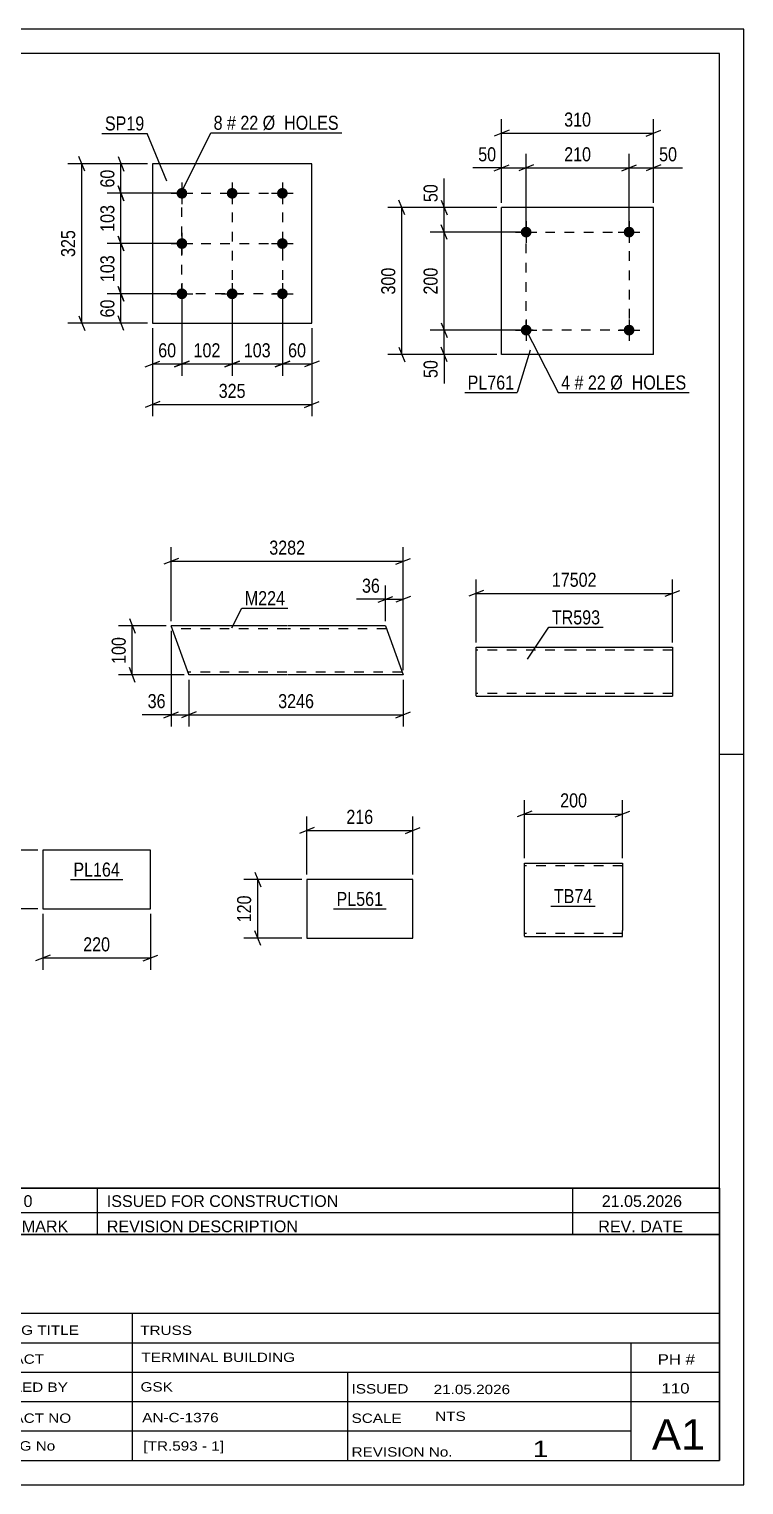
# Model space of a CAD drawing. Header units: millimetres. Extents: x 0 to 420, y 0 to 297.
# Drawn here: x 274.1 to 420, y 0 to 297 of the extents above; entities that cross this region are included whole.
import ezdxf

# ---------------------------------------------------------------- set-up
doc = ezdxf.new("R2010")
doc.units = ezdxf.units.MM
doc.linetypes.add('DXK_LINE_DOT2', pattern=[3.9198, 1.9599, -1.9599])
doc.styles.add('Arial Narrow', font='ARIALN.TTF', dxfattribs={"height": 0.2})

# ---------------------------------------------------------------- blocks, each defined once
blk = doc.blocks.new('Unknown-122571602-1115')
at = {"color": 5, "linetype": 'Continuous'}
for p, q in [((420, 297), (0, 297)), ((420, 0), (420, 297)), ((415, 292), (5, 292)), ((415, 5), (415, 292)), ((420, 149), (415, 149)), ((5, 5), (415, 5)), ((0, 0), (420, 0))]:
    blk.add_line(p, q, dxfattribs=at)
blk = doc.blocks.new('Part-122571602-7102 - 7096')
at = {"color": 2, "linetype": 'Continuous'}
for p, q in [((326.75, 175.23), (303.11, 175.23)), ((306.72, 165.32), (303.11, 175.23)), ((346.85, 175.23), (326.85, 175.23)), ((346.85, 175.23), (350.49, 165.23)), ((306.75, 165.23), (306.72, 165.32)), ((326.75, 165.23), (306.75, 165.23)), ((350.49, 165.23), (326.85, 165.23))]:
    blk.add_line(p, q, dxfattribs=at)
at = {"color": 7, "linetype": 'DXK_LINE_DOT2'}
for p, q in [((326.75, 174.63), (303.33, 174.63)), ((347.07, 174.63), (326.85, 174.63)), ((306.53, 165.83), (306.52, 165.87)), ((326.75, 165.83), (306.53, 165.83)), ((350.27, 165.83), (326.85, 165.83)), ((350.27, 165.83), (350.26, 165.87))]:
    blk.add_line(p, q, dxfattribs=at)
blk = doc.blocks.new('Part-122571602-7422 - 7407')
at = {"color": 2, "linetype": 'Continuous'}
for p, q in [((365.34, 160.97), (365.34, 170.88)), ((365.34, 170.88), (385.34, 170.88)), ((385.44, 170.88), (405.44, 170.88)), ((405.44, 170.88), (405.44, 160.88)), ((365.34, 160.97), (365.34, 160.88)), ((365.34, 160.88), (385.34, 160.88)), ((385.44, 160.88), (405.44, 160.88))]:
    blk.add_line(p, q, dxfattribs=at)
at = {"color": 7, "linetype": 'DXK_LINE_DOT2'}
for p, q in [((385.34, 170.28), (365.34, 170.28)), ((405.44, 170.28), (385.44, 170.28)), ((405.44, 170.79), (405.44, 170.88)), ((365.34, 161.48), (365.34, 161.53)), ((385.34, 161.48), (365.34, 161.48)), ((405.44, 161.48), (385.44, 161.48)), ((405.44, 161.48), (405.44, 161.53))]:
    blk.add_line(p, q, dxfattribs=at)
blk = doc.blocks.new('Bolt-122571602-7478 - 7444')
at = {"linetype": 'Continuous'}
for points in [[(305.32, 264.6, -1), (305.32, 262.4, -1)], [(315.57, 264.6, -1), (315.57, 262.4, -1)], [(325.82, 264.6, -1), (325.82, 262.4, -1)], [(305.32, 254.35, -1), (305.32, 252.15, -1)], [(325.82, 254.35, -1), (325.82, 252.15, -1)], [(305.32, 244.1, -1), (305.32, 241.9, -1)], [(315.57, 244.1, -1), (315.57, 241.9, -1)], [(325.82, 244.1, -1), (325.82, 241.9, -1)]]:
    blk.add_hatch(color=1, dxfattribs=at).paths.add_polyline_path(points)
at = {"color": 1, "linetype": 'Continuous'}
for p, q in [((305.32, 265.7), (305.32, 261.3)), ((315.57, 265.7), (315.57, 261.3)), ((325.82, 265.7), (325.82, 261.3)), ((303.12, 263.5), (307.52, 263.5)), ((313.37, 263.5), (317.77, 263.5)), ((323.62, 263.5), (328.02, 263.5)), ((305.32, 255.45), (305.32, 251.05)), ((325.82, 255.45), (325.82, 251.05)), ((303.12, 253.25), (307.52, 253.25)), ((323.62, 253.25), (328.02, 253.25)), ((305.32, 245.2), (305.32, 240.8)), ((315.57, 245.2), (315.57, 240.8)), ((325.82, 245.2), (325.82, 240.8)), ((303.12, 243), (307.52, 243)), ((313.37, 243), (317.77, 243)), ((323.62, 243), (328.02, 243))]:
    blk.add_line(p, q, dxfattribs=at)
blk = doc.blocks.new('Part-122571602-7483 - 7444')
at = {"color": 2, "linetype": 'Continuous'}
for p, q in [((331.82, 269.5), (299.32, 269.5)), ((299.32, 269.5), (299.32, 237)), ((331.82, 237), (331.82, 269.5)), ((299.32, 237), (331.82, 237))]:
    blk.add_line(p, q, dxfattribs=at)
blk = doc.blocks.new('Part-122571602-7757 - 7752')
at = {"color": 2, "linetype": 'Continuous'}
for p, q in [((375.25, 111.96), (375.25, 126.87)), ((375.25, 126.87), (395.25, 126.87)), ((395.25, 126.87), (395.25, 113.07)), ((395.25, 111.87), (395.25, 113.07)), ((375.25, 111.96), (375.25, 111.87)), ((375.25, 111.87), (395.25, 111.87))]:
    blk.add_line(p, q, dxfattribs=at)
at = {"color": 7, "linetype": 'DXK_LINE_DOT2'}
for p, q in [((395.25, 126.27), (375.25, 126.27)), ((395.25, 126.22), (395.25, 126.27)), ((395.25, 126.27), (395.25, 126.22)), ((395.25, 126.13), (395.25, 126.22)), ((395.25, 126.22), (395.25, 126.13)), ((375.25, 112.47), (375.25, 112.52)), ((395.25, 112.47), (375.25, 112.47)), ((395.25, 112.52), (395.25, 112.84)), ((395.25, 112.47), (395.25, 112.52))]:
    blk.add_line(p, q, dxfattribs=at)
blk = doc.blocks.new('Bolt-122571602-7969 - 7935')
at = {"linetype": 'Continuous'}
for points in [[(376.67, 255.59, -1), (374.47, 255.59, -1)], [(397.67, 255.59, -1), (395.47, 255.59, -1)]]:
    blk.add_hatch(color=1, dxfattribs=at).paths.add_polyline_path(points)
at = {"color": 1, "linetype": 'Continuous'}
for p, q in [((373.37, 255.59), (377.77, 255.59)), ((375.57, 257.79), (375.57, 253.39)), ((394.37, 255.59), (398.77, 255.59)), ((396.57, 257.79), (396.57, 253.39))]:
    blk.add_line(p, q, dxfattribs=at)
blk = doc.blocks.new('Bolt-122571602-7974 - 7935')
at = {"linetype": 'Continuous'}
for points in [[(376.67, 235.59, -1), (374.47, 235.59, -1)], [(397.67, 235.59, -1), (395.47, 235.59, -1)]]:
    blk.add_hatch(color=1, dxfattribs=at).paths.add_polyline_path(points)
at = {"color": 1, "linetype": 'Continuous'}
for p, q in [((375.57, 237.79), (375.57, 233.39)), ((396.57, 237.79), (396.57, 233.39)), ((373.37, 235.59), (377.77, 235.59)), ((394.37, 235.59), (398.77, 235.59))]:
    blk.add_line(p, q, dxfattribs=at)
blk = doc.blocks.new('Part-122571602-7979 - 7935')
at = {"color": 2, "linetype": 'Continuous'}
for p, q in [((401.57, 260.59), (370.57, 260.59)), ((370.57, 230.59), (370.57, 260.59)), ((401.57, 230.59), (401.57, 260.59)), ((401.57, 230.59), (370.57, 230.59))]:
    blk.add_line(p, q, dxfattribs=at)
blk = doc.blocks.new('Part-122571602-1538 - 1522')
at = {"color": 2, "linetype": 'Continuous'}
for p, q in [((298.89, 129.5), (276.94, 129.5)), ((276.94, 129.5), (276.94, 117.5)), ((298.89, 117.5), (298.89, 129.5)), ((276.94, 117.5), (298.89, 117.5))]:
    blk.add_line(p, q, dxfattribs=at)
blk = doc.blocks.new('Part-122571602-12459 - 12458')
at = {"color": 2, "linetype": 'Continuous'}
for p, q in [((330.8, 123.51), (330.8, 111.51)), ((352.44, 123.51), (330.8, 123.51)), ((352.44, 111.51), (352.44, 123.51)), ((330.8, 111.51), (352.44, 111.51))]:
    blk.add_line(p, q, dxfattribs=at)
blk = doc.blocks.new('Rectangle-122571602-7570 - 7444')
at = {"color": 1, "linetype": 'DXK_LINE_DOT2'}
blk.add_lwpolyline([(305.32, 263.5), (325.82, 263.5), (325.82, 243), (305.32, 243), (305.32, 263.5)], close=True, dxfattribs=at)
blk = doc.blocks.new('Rectangle-122571602-8088 - 7935')
at = {"color": 1, "linetype": 'DXK_LINE_DOT2'}
blk.add_lwpolyline([(375.57, 255.59), (396.57, 255.59), (396.57, 235.59), (375.57, 235.59), (375.57, 255.59)], close=True, dxfattribs=at)
blk = doc.blocks.new('Line-122571602-7556 - 7444')
at = {"color": 1, "linetype": 'DXK_LINE_DOT2'}
blk.add_line((305.32, 253.25), (325.82, 253.25), dxfattribs=at)
blk = doc.blocks.new('Line-122571602-7563 - 7444')
at = {"color": 1, "linetype": 'DXK_LINE_DOT2'}
blk.add_line((315.57, 263.5), (315.57, 243), dxfattribs=at)
blk = doc.blocks.new('StraightDimension-122571602-7132 - 7096')
at = {"color": 7, "linetype": 'Continuous'}
for p, q in [((345.35, 180.07), (348.35, 181.27)), ((346.85, 176.23), (346.85, 183.52)), ((351.99, 181.27), (348.99, 180.07)), ((350.49, 166.23), (350.49, 183.52)), ((346.85, 180.67), (350.49, 180.67))]:
    blk.add_line(p, q, dxfattribs=at)
at = {"color": 0}
blk.add_wipeout([(346.33, 181.42), (346.33, 185.62), (341.47, 185.62), (341.47, 181.42)], dxfattribs=at)
at = {"color": 7, "linetype": 'Continuous'}
blk.add_line((346.85, 180.67), (340.95, 180.67), dxfattribs=at)
blk.add_line((346.85, 180.67), (340.95, 180.67), dxfattribs=at)
at = {"color": 3, "style": 'Arial Narrow'}
blk.add_text('36', height=2.863, dxfattribs=at).set_placement((342.07, 182.02))
blk = doc.blocks.new('StraightDimension-122571602-7146 - 7096')
at = {"color": 7, "linetype": 'Continuous'}
for p, q in [((294.6, 176.73), (295.8, 173.73)), ((302.11, 175.23), (292.35, 175.23)), ((295.2, 165.23), (295.2, 175.23)), ((295.8, 163.73), (294.6, 166.73)), ((305.75, 165.23), (292.35, 165.23))]:
    blk.add_line(p, q, dxfattribs=at)
at = {"color": 0}
blk.add_wipeout([(294.45, 173.57), (290.25, 173.57), (290.25, 166.88), (294.45, 166.88)], dxfattribs=at)
at = {"color": 3, "style": 'Arial Narrow'}
blk.add_text('100', height=2.863, rotation=90.0002, dxfattribs=at).set_placement((293.85, 167.48))
blk = doc.blocks.new('StraightDimension-122571602-7118 - 7096')
at = {"color": 7, "linetype": 'Continuous'}
for p, q in [((303.11, 174.23), (303.11, 154.72)), ((306.75, 164.23), (306.75, 154.72)), ((301.61, 156.52), (304.61, 157.72)), ((308.25, 157.72), (305.25, 156.52)), ((303.11, 157.12), (306.75, 157.12))]:
    blk.add_line(p, q, dxfattribs=at)
at = {"color": 0}
blk.add_wipeout([(302.59, 157.87), (302.59, 162.07), (297.73, 162.07), (297.73, 157.87)], dxfattribs=at)
at = {"color": 7, "linetype": 'Continuous'}
blk.add_line((303.11, 157.12), (297.21, 157.12), dxfattribs=at)
blk.add_line((303.11, 157.12), (297.21, 157.12), dxfattribs=at)
at = {"color": 3, "style": 'Arial Narrow'}
blk.add_text('36', height=2.863, dxfattribs=at).set_placement((298.33, 158.47))
blk = doc.blocks.new('StraightDimension-122571602-7105 - 7096')
at = {"color": 7, "linetype": 'Continuous'}
for p, q in [((306.75, 164.23), (306.75, 154.72)), ((350.49, 164.23), (350.49, 154.72)), ((308.25, 157.72), (305.25, 156.52)), ((348.99, 156.52), (351.99, 157.72)), ((306.75, 157.12), (350.49, 157.12))]:
    blk.add_line(p, q, dxfattribs=at)
at = {"color": 0}
blk.add_wipeout([(332.88, 157.87), (332.88, 162.07), (324.37, 162.07), (324.37, 157.87)], dxfattribs=at)
at = {"color": 3, "style": 'Arial Narrow'}
blk.add_text('3246', height=2.863, dxfattribs=at).set_placement((324.97, 158.47))
blk = doc.blocks.new('StraightDimension-122571602-7160 - 7096')
at = {"color": 7, "linetype": 'Continuous'}
for p, q in [((303.11, 176.23), (303.11, 191.28)), ((350.49, 166.23), (350.49, 191.28)), ((304.61, 189.03), (301.61, 187.83)), ((303.11, 188.43), (350.49, 188.43)), ((348.99, 187.83), (351.99, 189.03))]:
    blk.add_line(p, q, dxfattribs=at)
at = {"color": 0}
blk.add_wipeout([(331.06, 189.18), (331.06, 193.38), (322.55, 193.38), (322.55, 189.18)], dxfattribs=at)
at = {"color": 3, "style": 'Arial Narrow'}
blk.add_text('3282', height=2.863, dxfattribs=at).set_placement((323.15, 189.78))
blk = doc.blocks.new('StraightDimension-122571602-7430 - 7407')
at = {"color": 7, "linetype": 'Continuous'}
for p, q in [((365.34, 171.88), (365.34, 184.73)), ((405.44, 171.88), (405.44, 184.73)), ((366.84, 182.48), (363.84, 181.28)), ((365.34, 181.88), (405.44, 181.88)), ((403.94, 181.28), (406.94, 182.48))]:
    blk.add_line(p, q, dxfattribs=at)
at = {"color": 0}
blk.add_wipeout([(390.56, 182.63), (390.56, 186.83), (380.21, 186.83), (380.21, 182.63)], dxfattribs=at)
at = {"color": 3, "style": 'Arial Narrow'}
blk.add_text('17502', height=2.863, dxfattribs=at).set_placement((380.81, 183.23))
blk = doc.blocks.new('StraightDimension-122571602-7543 - 7444')
at = {"color": 7, "linetype": 'Continuous'}
for p, q in [((304.32, 253.25), (290.04, 253.25)), ((292.29, 254.75), (293.49, 251.75)), ((292.89, 243), (292.89, 253.25)), ((293.49, 241.5), (292.29, 244.5)), ((304.32, 243), (290.04, 243))]:
    blk.add_line(p, q, dxfattribs=at)
at = {"color": 0}
blk.add_wipeout([(292.14, 251.47), (287.94, 251.47), (287.94, 244.78), (292.14, 244.78)], dxfattribs=at)
at = {"color": 3, "style": 'Arial Narrow'}
blk.add_text('103', height=2.863, rotation=90.0002, dxfattribs=at).set_placement((291.54, 245.38))
blk = doc.blocks.new('StraightDimension-122571602-7499 - 7444')
at = {"color": 7, "linetype": 'Continuous'}
for p, q in [((325.82, 242), (325.82, 226.29)), ((331.82, 236), (331.82, 226.29)), ((324.32, 228.09), (327.32, 229.29)), ((325.82, 228.69), (331.82, 228.69)), ((333.32, 229.29), (330.32, 228.09))]:
    blk.add_line(p, q, dxfattribs=at)
at = {"color": 0}
blk.add_wipeout([(331.25, 229.44), (331.25, 233.64), (326.39, 233.64), (326.39, 229.44)], dxfattribs=at)
at = {"color": 3, "style": 'Arial Narrow'}
blk.add_text('60', height=2.863, dxfattribs=at).set_placement((326.99, 230.04))
blk = doc.blocks.new('StraightDimension-122571602-7485 - 7444')
at = {"color": 7, "linetype": 'Continuous'}
for p, q in [((315.57, 242), (315.57, 226.29)), ((325.82, 242), (325.82, 226.29)), ((314.07, 228.09), (317.07, 229.29)), ((315.57, 228.69), (325.82, 228.69)), ((327.32, 229.29), (324.32, 228.09))]:
    blk.add_line(p, q, dxfattribs=at)
at = {"color": 0}
blk.add_wipeout([(324.04, 229.44), (324.04, 233.64), (317.35, 233.64), (317.35, 229.44)], dxfattribs=at)
at = {"color": 3, "style": 'Arial Narrow'}
blk.add_text('103', height=2.863, dxfattribs=at).set_placement((317.95, 230.04))
blk = doc.blocks.new('StraightDimension-122571602-7487 - 7444')
at = {"color": 7, "linetype": 'Continuous'}
for p, q in [((305.32, 242), (305.32, 226.29)), ((315.57, 242), (315.57, 226.29)), ((303.82, 228.09), (306.82, 229.29)), ((305.32, 228.69), (315.57, 228.69)), ((317.07, 229.29), (314.07, 228.09))]:
    blk.add_line(p, q, dxfattribs=at)
at = {"color": 0}
blk.add_wipeout([(313.79, 229.44), (313.79, 233.64), (307.1, 233.64), (307.1, 229.44)], dxfattribs=at)
at = {"color": 3, "style": 'Arial Narrow'}
blk.add_text('102', height=2.863, dxfattribs=at).set_placement((307.7, 230.04))
blk = doc.blocks.new('StraightDimension-122571602-7489 - 7444')
at = {"color": 7, "linetype": 'Continuous'}
for p, q in [((305.32, 242), (305.32, 226.29)), ((299.32, 236), (299.32, 226.29)), ((297.82, 228.09), (300.82, 229.29)), ((299.32, 228.69), (305.32, 228.69)), ((306.82, 229.29), (303.82, 228.09))]:
    blk.add_line(p, q, dxfattribs=at)
at = {"color": 0}
blk.add_wipeout([(304.75, 229.44), (304.75, 233.64), (299.89, 233.64), (299.89, 229.44)], dxfattribs=at)
at = {"color": 3, "style": 'Arial Narrow'}
blk.add_text('60', height=2.863, dxfattribs=at).set_placement((300.49, 230.04))
blk = doc.blocks.new('StraightDimension-122571602-7510 - 7444')
at = {"color": 7, "linetype": 'Continuous'}
for p, q in [((285.48, 268), (284.28, 271)), ((298.32, 269.5), (282.03, 269.5)), ((284.88, 237), (284.88, 269.5)), ((284.28, 238.5), (285.48, 235.5)), ((298.32, 237), (282.03, 237))]:
    blk.add_line(p, q, dxfattribs=at)
at = {"color": 0}
blk.add_wipeout([(284.13, 256.59), (279.93, 256.59), (279.93, 249.91), (284.13, 249.91)], dxfattribs=at)
at = {"color": 3, "style": 'Arial Narrow'}
blk.add_text('325', height=2.863, rotation=90.0002, dxfattribs=at).set_placement((283.53, 250.51))
blk = doc.blocks.new('StraightDimension-122571602-7521 - 7444')
at = {"color": 7, "linetype": 'Continuous'}
for p, q in [((292.29, 271), (293.49, 268)), ((298.32, 269.5), (290.04, 269.5)), ((292.89, 263.5), (292.89, 269.5)), ((293.49, 262), (292.29, 265)), ((304.32, 263.5), (290.04, 263.5))]:
    blk.add_line(p, q, dxfattribs=at)
at = {"color": 0}
blk.add_wipeout([(292.14, 268.93), (287.94, 268.93), (287.94, 264.07), (292.14, 264.07)], dxfattribs=at)
at = {"color": 3, "style": 'Arial Narrow'}
blk.add_text('60', height=2.863, rotation=90.0002, dxfattribs=at).set_placement((291.54, 264.67))
blk = doc.blocks.new('StraightDimension-122571602-7531 - 7444')
at = {"color": 7, "linetype": 'Continuous'}
for p, q in [((292.29, 244.5), (293.49, 241.5)), ((304.32, 243), (290.04, 243)), ((292.89, 237), (292.89, 243)), ((293.49, 235.5), (292.29, 238.5)), ((298.32, 237), (290.04, 237))]:
    blk.add_line(p, q, dxfattribs=at)
at = {"color": 0}
blk.add_wipeout([(292.14, 242.43), (287.94, 242.43), (287.94, 237.57), (292.14, 237.57)], dxfattribs=at)
at = {"color": 3, "style": 'Arial Narrow'}
blk.add_text('60', height=2.863, rotation=90.0002, dxfattribs=at).set_placement((291.54, 238.17))
blk = doc.blocks.new('StraightDimension-122571602-7541 - 7444')
at = {"color": 7, "linetype": 'Continuous'}
for p, q in [((292.29, 265), (293.49, 262)), ((304.32, 263.5), (290.04, 263.5)), ((292.89, 253.25), (292.89, 263.5)), ((304.32, 253.25), (290.04, 253.25)), ((293.49, 251.75), (292.29, 254.75))]:
    blk.add_line(p, q, dxfattribs=at)
at = {"color": 0}
blk.add_wipeout([(292.14, 261.72), (287.94, 261.72), (287.94, 255.03), (292.14, 255.03)], dxfattribs=at)
at = {"color": 3, "style": 'Arial Narrow'}
blk.add_text('103', height=2.863, rotation=90.0002, dxfattribs=at).set_placement((291.54, 255.63))
blk = doc.blocks.new('StraightDimension-122571602-7546 - 7444')
at = {"color": 7, "linetype": 'Continuous'}
for p, q in [((299.32, 236), (299.32, 218.01)), ((331.82, 236), (331.82, 218.01)), ((300.82, 221.01), (297.82, 219.81)), ((299.32, 220.41), (331.82, 220.41)), ((330.32, 219.81), (333.32, 221.01))]:
    blk.add_line(p, q, dxfattribs=at)
at = {"color": 0}
blk.add_wipeout([(318.91, 221.16), (318.91, 225.36), (312.23, 225.36), (312.23, 221.16)], dxfattribs=at)
at = {"color": 3, "style": 'Arial Narrow'}
blk.add_text('325', height=2.863, dxfattribs=at).set_placement((312.83, 221.76))
blk = doc.blocks.new('StraightDimension-122571602-7759 - 7752')
at = {"color": 7, "linetype": 'Continuous'}
for p, q in [((375.25, 127.87), (375.25, 139.72)), ((395.25, 127.87), (395.25, 139.72)), ((376.75, 137.47), (373.75, 136.27)), ((375.25, 136.87), (395.25, 136.87)), ((393.75, 136.27), (396.75, 137.47))]:
    blk.add_line(p, q, dxfattribs=at)
at = {"color": 0}
blk.add_wipeout([(388.59, 137.62), (388.59, 141.82), (381.91, 141.82), (381.91, 137.62)], dxfattribs=at)
at = {"color": 3, "style": 'Arial Narrow'}
blk.add_text('200', height=2.863, dxfattribs=at).set_placement((382.51, 138.22))
blk = doc.blocks.new('StraightDimension-122571602-8024 - 7935')
at = {"color": 7, "linetype": 'Continuous'}
for p, q in [((350.81, 259.09), (349.61, 262.09)), ((369.57, 260.59), (347.36, 260.59)), ((350.21, 230.59), (350.21, 260.59)), ((349.61, 232.09), (350.81, 229.09)), ((369.57, 230.59), (347.36, 230.59))]:
    blk.add_line(p, q, dxfattribs=at)
at = {"color": 0}
blk.add_wipeout([(349.46, 248.93), (345.26, 248.93), (345.26, 242.25), (349.46, 242.25)], dxfattribs=at)
at = {"color": 3, "style": 'Arial Narrow'}
blk.add_text('300', height=2.863, rotation=90.0002, dxfattribs=at).set_placement((348.86, 242.85))
blk = doc.blocks.new('StraightDimension-122571602-7981 - 7935')
at = {"color": 7, "linetype": 'Continuous'}
for p, q in [((374.57, 235.59), (356, 235.59)), ((358.25, 237.09), (359.45, 234.09)), ((358.85, 230.59), (358.85, 235.59)), ((359.45, 229.09), (358.25, 232.09)), ((369.57, 230.59), (356, 230.59))]:
    blk.add_line(p, q, dxfattribs=at)
at = {"color": 0}
blk.add_wipeout([(358.1, 230.06), (353.9, 230.06), (353.9, 225.21), (358.1, 225.21)], dxfattribs=at)
at = {"color": 7, "linetype": 'Continuous'}
blk.add_line((358.85, 230.59), (358.85, 224.68), dxfattribs=at)
blk.add_line((358.85, 230.59), (358.85, 224.68), dxfattribs=at)
at = {"color": 3, "style": 'Arial Narrow'}
blk.add_text('50', height=2.863, rotation=90.0002, dxfattribs=at).set_placement((357.5, 225.81))
blk = doc.blocks.new('StraightDimension-122571602-7994 - 7935')
at = {"color": 7, "linetype": 'Continuous'}
for p, q in [((374.57, 255.59), (356, 255.59)), ((359.45, 254.09), (358.25, 257.09)), ((358.85, 235.59), (358.85, 255.59)), ((374.57, 235.59), (356, 235.59)), ((358.25, 237.09), (359.45, 234.09))]:
    blk.add_line(p, q, dxfattribs=at)
at = {"color": 0}
blk.add_wipeout([(358.1, 248.93), (353.9, 248.93), (353.9, 242.25), (358.1, 242.25)], dxfattribs=at)
at = {"color": 3, "style": 'Arial Narrow'}
blk.add_text('200', height=2.863, rotation=90.0002, dxfattribs=at).set_placement((357.5, 242.85))
blk = doc.blocks.new('StraightDimension-122571602-8010 - 7935')
at = {"color": 7, "linetype": 'Continuous'}
for p, q in [((358.25, 262.09), (359.45, 259.09)), ((369.57, 260.59), (356, 260.59)), ((358.85, 255.59), (358.85, 260.59)), ((374.57, 255.59), (356, 255.59)), ((359.45, 254.09), (358.25, 257.09))]:
    blk.add_line(p, q, dxfattribs=at)
at = {"color": 0}
blk.add_wipeout([(358.1, 265.97), (353.9, 265.97), (353.9, 261.11), (358.1, 261.11)], dxfattribs=at)
at = {"color": 7, "linetype": 'Continuous'}
blk.add_line((358.85, 260.59), (358.85, 266.49), dxfattribs=at)
blk.add_line((358.85, 260.59), (358.85, 266.49), dxfattribs=at)
at = {"color": 3, "style": 'Arial Narrow'}
blk.add_text('50', height=2.863, rotation=90.0002, dxfattribs=at).set_placement((357.5, 261.71))
blk = doc.blocks.new('StraightDimension-122571602-8035 - 7935')
at = {"color": 7, "linetype": 'Continuous'}
for p, q in [((396.57, 256.59), (396.57, 271.53)), ((401.57, 261.59), (401.57, 271.53)), ((395.07, 268.08), (398.07, 269.28)), ((396.57, 268.68), (401.57, 268.68)), ((403.07, 269.28), (400.07, 268.08))]:
    blk.add_line(p, q, dxfattribs=at)
at = {"color": 0}
blk.add_wipeout([(406.96, 269.43), (406.96, 273.63), (402.1, 273.63), (402.1, 269.43)], dxfattribs=at)
at = {"color": 7, "linetype": 'Continuous'}
blk.add_line((401.57, 268.68), (407.48, 268.68), dxfattribs=at)
blk.add_line((401.57, 268.68), (407.48, 268.68), dxfattribs=at)
at = {"color": 3, "style": 'Arial Narrow'}
blk.add_text('50', height=2.863, dxfattribs=at).set_placement((402.7, 270.03))
blk = doc.blocks.new('StraightDimension-122571602-8048 - 7935')
at = {"color": 7, "linetype": 'Continuous'}
for p, q in [((375.57, 256.59), (375.57, 271.53)), ((396.57, 256.59), (396.57, 271.53)), ((377.07, 269.28), (374.07, 268.08)), ((375.57, 268.68), (396.57, 268.68)), ((395.07, 268.08), (398.07, 269.28))]:
    blk.add_line(p, q, dxfattribs=at)
at = {"color": 0}
blk.add_wipeout([(389.42, 269.43), (389.42, 273.63), (382.73, 273.63), (382.73, 269.43)], dxfattribs=at)
at = {"color": 3, "style": 'Arial Narrow'}
blk.add_text('210', height=2.863, dxfattribs=at).set_placement((383.33, 270.03))
blk = doc.blocks.new('StraightDimension-122571602-8064 - 7935')
at = {"color": 7, "linetype": 'Continuous'}
for p, q in [((370.57, 261.59), (370.57, 271.53)), ((375.57, 256.59), (375.57, 271.53)), ((369.07, 268.08), (372.07, 269.28)), ((370.57, 268.68), (375.57, 268.68)), ((377.07, 269.28), (374.07, 268.08))]:
    blk.add_line(p, q, dxfattribs=at)
at = {"color": 0}
blk.add_wipeout([(370.05, 269.43), (370.05, 273.63), (365.19, 273.63), (365.19, 269.43)], dxfattribs=at)
at = {"color": 7, "linetype": 'Continuous'}
blk.add_line((370.57, 268.68), (364.67, 268.68), dxfattribs=at)
blk.add_line((370.57, 268.68), (364.67, 268.68), dxfattribs=at)
at = {"color": 3, "style": 'Arial Narrow'}
blk.add_text('50', height=2.863, dxfattribs=at).set_placement((365.79, 270.03))
blk = doc.blocks.new('StraightDimension-122571602-8078 - 7935')
at = {"color": 7, "linetype": 'Continuous'}
for p, q in [((372.07, 276.37), (369.07, 275.17)), ((370.57, 261.59), (370.57, 278.62)), ((400.07, 275.17), (403.07, 276.37)), ((401.57, 261.59), (401.57, 278.62)), ((370.57, 275.77), (401.57, 275.77))]:
    blk.add_line(p, q, dxfattribs=at)
at = {"color": 0}
blk.add_wipeout([(389.42, 276.52), (389.42, 280.72), (382.73, 280.72), (382.73, 276.52)], dxfattribs=at)
at = {"color": 3, "style": 'Arial Narrow'}
blk.add_text('310', height=2.863, dxfattribs=at).set_placement((383.33, 277.12))
blk = doc.blocks.new('StraightDimension-122571602-1540 - 1522')
at = {"color": 7, "linetype": 'Continuous'}
for p, q in [((276.94, 116.5), (276.94, 105.1)), ((298.89, 116.5), (298.89, 105.1)), ((278.44, 108.1), (275.44, 106.9)), ((276.94, 107.5), (298.89, 107.5)), ((297.39, 106.9), (300.39, 108.1))]:
    blk.add_line(p, q, dxfattribs=at)
at = {"color": 0}
blk.add_wipeout([(291.26, 108.25), (291.26, 112.45), (284.58, 112.45), (284.58, 108.25)], dxfattribs=at)
at = {"color": 3, "style": 'Arial Narrow'}
blk.add_text('220', height=2.863, dxfattribs=at).set_placement((285.18, 108.85))
blk = doc.blocks.new('StraightDimension-122571602-1551 - 1522')
at = {"color": 7, "linetype": 'Continuous'}
for p, q in [((266.34, 131), (267.54, 128)), ((275.94, 129.5), (264.09, 129.5)), ((266.94, 117.5), (266.94, 129.5)), ((267.54, 116), (266.34, 119)), ((275.94, 117.5), (264.09, 117.5))]:
    blk.add_line(p, q, dxfattribs=at)
at = {"color": 0}
blk.add_wipeout([(266.19, 126.84), (261.99, 126.84), (261.99, 120.15), (266.19, 120.15)], dxfattribs=at)
at = {"color": 3, "style": 'Arial Narrow'}
blk.add_text('120', height=2.863, rotation=90.0002, dxfattribs=at).set_placement((265.59, 120.75))
blk = doc.blocks.new('StraightDimension-122571602-12601 - 12458')
at = {"color": 7, "linetype": 'Continuous'}
for p, q in [((320.2, 125.01), (321.4, 122.01)), ((329.8, 123.51), (317.95, 123.51)), ((320.8, 111.51), (320.8, 123.51)), ((321.4, 110.01), (320.2, 113.01)), ((329.8, 111.51), (317.95, 111.51))]:
    blk.add_line(p, q, dxfattribs=at)
at = {"color": 0}
blk.add_wipeout([(320.05, 120.85), (315.85, 120.85), (315.85, 114.17), (320.05, 114.17)], dxfattribs=at)
at = {"color": 3, "style": 'Arial Narrow'}
blk.add_text('120', height=2.863, rotation=90.0002, dxfattribs=at).set_placement((319.45, 114.77))
blk = doc.blocks.new('StraightDimension-122571602-12605 - 12458')
at = {"color": 7, "linetype": 'Continuous'}
for p, q in [((332.3, 134.11), (329.3, 132.91)), ((330.8, 124.51), (330.8, 136.36)), ((350.94, 132.91), (353.94, 134.11)), ((352.44, 124.51), (352.44, 136.36)), ((330.8, 133.51), (352.44, 133.51))]:
    blk.add_line(p, q, dxfattribs=at)
at = {"color": 0}
blk.add_wipeout([(344.96, 134.26), (344.96, 138.46), (338.28, 138.46), (338.28, 134.26)], dxfattribs=at)
at = {"color": 3, "style": 'Arial Narrow'}
blk.add_text('216', height=2.863, dxfattribs=at).set_placement((338.88, 134.86))
blk = doc.blocks.new('Unknown-122571602-14643')
at = {"color": 7, "linetype": 'Continuous'}
for p, q in [((255, 51.05), (255, 5)), ((255, 51.05), (415, 51.05)), ((415, 51), (415, 5)), ((255, 35), (415, 35)), ((295.14, 35), (295.14, 5)), ((255, 29), (415, 29)), ((397, 5.05), (397, 29.05)), ((255, 23), (415, 23)), ((339.14, 23), (339.14, 5)), ((255, 17), (415, 17)), ((255, 11), (397, 11)), ((255, 5), (415, 5))]:
    blk.add_line(p, q, dxfattribs=at)
at = {"color": 7, "style": 'Arial Narrow'}
for s, height, width, p in [('DRAWING TITLE', 1.9089, 1.425378, (259.88, 30.61)), ('TRUSS', 1.909, 1.425378, (296.81, 30.59)), ('TERMINAL BUILDING', 1.9089, 1.425378, (297.06, 25.07)), ('CONTRACT', 1.909, 1.425378, (259.88, 24.71)), ('MODELLED BY', 1.9089, 1.425378, (259.88, 18.98)), ('GSK', 1.909, 1.425378, (296.88, 19.04)), ('ISSUED', 1.909, 1.425378, (339.94, 18.64)), ('21.05.2026', 1.909, 1.425378, (356.69, 18.52)), ('CONTRACT NO', 1.9089, 1.425378, (259.88, 12.66)), ('AN-C-1376', 1.909, 1.425378, (297.23, 12.78)), ('SCALE', 1.909, 1.425378, (339.94, 12.65)), ('A1', 6.204, 1.25, (401.24, 7.2)), ('DRAWING No', 1.909, 1.425378, (259.56, 7)), ('[TR.593 - 1]', 1.9089, 1.425378, (297.46, 6.99)), ('1', 3.34, 1.5, (376.91, 5.68)), ('REVISION No.', 1.9089, 1.425378, (339.94, 5.77))]:
    blk.add_text(s, height=height, dxfattribs=dict(at, width=width)).set_placement(p)
at = {"color": 7, "linetype": 'Continuous', "style": 'Arial Narrow'}
for s, height, width, p in [('PH #', 2.1, 1.42538, (402.4, 24.55)), ('110', 2.1, 1.42538, (403.19, 18.65)), ('NTS', 1.909, 1.425378, (357, 13.05))]:
    blk.add_text(s, height=height, dxfattribs=dict(at, width=width)).set_placement(p)
blk = doc.blocks.new('Unknown-122571602-14644')
at = {"color": 7, "linetype": 'Continuous'}
for p, q in [((255, 60.55), (415, 60.55)), ((415, 60.55), (255, 60.55)), ((255, 60.55), (255, 55.55)), ((264, 60.55), (264, 55.55)), ((288, 60.55), (288, 55.55)), ((385, 60.55), (385, 55.55)), ((415, 60.55), (415, 55.55)), ((255, 55.55), (415, 55.55)), ((255, 55.55), (255, 51.05)), ((255, 55.55), (415, 55.55)), ((264, 55.55), (264, 51.05)), ((288, 55.55), (288, 51.05)), ((385, 55.55), (385, 51.05)), ((415, 55.55), (415, 51.05)), ((415, 51.05), (255, 51.05))]:
    blk.add_line(p, q, dxfattribs=at)
at = {"color": 7, "linetype": 'Continuous', "style": 'Arial Narrow'}
for s, height, width, p in [('1', 2.39, 1.196471, (258.16, 56.7)), ('0', 2.39, 1.196471, (273, 56.7)), ('ISSUED FOR CONSTRUCTION', 2.3861, 1.196471, (290, 56.7)), ('21.05.2026', 2.386, 1.196471, (391, 56.7)), ('No', 2.386, 1.2, (256.54, 51.55)), ('REV MARK', 2.386, 1.2, (265, 51.55)), ('REVISION DESCRIPTION', 2.3861, 1.2, (290, 51.55)), ('REV. DATE', 2.386, 1.2, (390.28, 51.55))]:
    blk.add_text(s, height=height, dxfattribs=dict(at, width=width)).set_placement(p)
blk = doc.blocks.new('Mark-122571602-7098 - 7096')
at = {"color": 0}
blk.add_wipeout([(326.37, 179.47), (326.37, 182.47), (318.15, 182.47), (318.15, 179.47)], dxfattribs=at)
blk.add_wipeout([(326.37, 179.47), (326.37, 182.47), (318.15, 182.47), (318.15, 179.47)], dxfattribs=at)
at = {"color": 30, "linetype": 'Continuous'}
for p, q in [((315.53, 174.85), (317.55, 178.87)), ((317.55, 178.87), (326.97, 178.87))]:
    blk.add_line(p, q, dxfattribs=at)
at = {"color": 3, "style": 'Arial Narrow'}
blk.add_text('M224', height=2.863, dxfattribs=at).set_placement((318.15, 179.47))
blk = doc.blocks.new('Mark-122571602-7418 - 7407')
at = {"color": 0}
blk.add_wipeout([(390.68, 175.56), (390.68, 178.56), (380.81, 178.56), (380.81, 175.56)], dxfattribs=at)
blk.add_wipeout([(390.68, 175.56), (390.68, 178.56), (380.81, 178.56), (380.81, 175.56)], dxfattribs=at)
at = {"color": 30, "linetype": 'Continuous'}
for p, q in [((375.87, 168.48), (380.21, 174.96)), ((380.21, 174.96), (391.28, 174.96))]:
    blk.add_line(p, q, dxfattribs=at)
at = {"color": 3, "style": 'Arial Narrow'}
blk.add_text('TR593', height=2.863, dxfattribs=at).set_placement((380.81, 175.56))
blk = doc.blocks.new('Mark-122571602-7474 - 7444')
at = {"color": 0}
blk.add_wipeout([(313.62, 276.46), (313.62, 279.46), (311.79, 279.46), (311.79, 276.46)], dxfattribs=at)
blk.add_wipeout([(313.62, 276.46), (313.62, 279.46), (311.79, 279.46), (311.79, 276.46)], dxfattribs=at)
at = {"color": 7, "linetype": 'Continuous'}
blk.add_line((305.18, 263.58), (311.19, 275.86), dxfattribs=at)
at = {"color": 0}
blk.add_wipeout([(316.35, 276.46), (316.35, 279.46), (314.52, 279.46), (314.52, 276.46)], dxfattribs=at)
blk.add_wipeout([(316.35, 276.46), (316.35, 279.46), (314.52, 279.46), (314.52, 276.46)], dxfattribs=at)
at = {"color": 3, "style": 'Arial Narrow'}
blk.add_text('8', height=2.86, dxfattribs=at).set_placement((311.79, 276.46))
at = {"color": 0}
blk.add_wipeout([(320.9, 276.46), (320.9, 279.46), (317.25, 279.46), (317.25, 276.46)], dxfattribs=at)
blk.add_wipeout([(320.9, 276.46), (320.9, 279.46), (317.25, 279.46), (317.25, 276.46)], dxfattribs=at)
at = {"color": 3, "style": 'Arial Narrow'}
blk.add_text('#', height=2.86, dxfattribs=at).set_placement((314.52, 276.46))
at = {"color": 0}
blk.add_wipeout([(337.33, 276.46), (337.33, 279.46), (321.8, 279.46), (321.8, 276.46)], dxfattribs=at)
blk.add_wipeout([(337.33, 276.46), (337.33, 279.46), (321.8, 279.46), (321.8, 276.46)], dxfattribs=at)
at = {"color": 7, "linetype": 'Continuous'}
blk.add_line((311.19, 275.86), (337.93, 275.86), dxfattribs=at)
at = {"color": 3, "style": 'Arial Narrow'}
for s, p in [('22', (317.25, 276.46)), ('Ø  HOLES', (321.8, 276.46))]:
    blk.add_text(s, height=2.863, dxfattribs=at).set_placement(p)
blk = doc.blocks.new('Mark-122571602-7479 - 7444')
at = {"color": 0}
blk.add_wipeout([(297.64, 276.33), (297.64, 279.33), (289.61, 279.33), (289.61, 276.33)], dxfattribs=at)
blk.add_wipeout([(297.64, 276.33), (297.64, 279.33), (289.61, 279.33), (289.61, 276.33)], dxfattribs=at)
at = {"color": 30, "linetype": 'Continuous'}
for p in [(289.01, 275.73), (302.25, 265.98)]:
    blk.add_line(p, (298.24, 275.73), dxfattribs=at)
at = {"color": 3, "style": 'Arial Narrow'}
blk.add_text('SP19', height=2.863, dxfattribs=at).set_placement((289.61, 276.33))
blk = doc.blocks.new('Mark-122571602-7755 - 7752')
at = {"color": 0}
blk.add_wipeout([(389.07, 118.68), (389.07, 121.68), (381.22, 121.68), (381.22, 118.68)], dxfattribs=at)
blk.add_wipeout([(389.07, 118.68), (389.07, 121.68), (381.22, 121.68), (381.22, 118.68)], dxfattribs=at)
at = {"color": 30, "linetype": 'Continuous'}
blk.add_line((380.62, 118.08), (389.67, 118.08), dxfattribs=at)
at = {"color": 3, "style": 'Arial Narrow'}
blk.add_text('TB74', height=2.863, dxfattribs=at).set_placement((381.22, 118.68))
blk = doc.blocks.new('MarkSet-122571602-8135 - 7935')
at = {"color": 0}
blk.add_wipeout([(384.55, 223.47), (384.55, 226.47), (382.72, 226.47), (382.72, 223.47)], dxfattribs=at)
blk.add_wipeout([(384.55, 223.47), (384.55, 226.47), (382.72, 226.47), (382.72, 223.47)], dxfattribs=at)
at = {"color": 7, "linetype": 'Continuous'}
blk.add_line((375.57, 235.59), (382.12, 222.87), dxfattribs=at)
at = {"color": 0}
blk.add_wipeout([(387.27, 223.47), (387.27, 226.47), (385.45, 226.47), (385.45, 223.47)], dxfattribs=at)
blk.add_wipeout([(387.27, 223.47), (387.27, 226.47), (385.45, 226.47), (385.45, 223.47)], dxfattribs=at)
at = {"color": 3, "style": 'Arial Narrow'}
blk.add_text('4', height=2.86, dxfattribs=at).set_placement((382.72, 223.47))
at = {"color": 0}
blk.add_wipeout([(391.83, 223.47), (391.83, 226.47), (388.17, 226.47), (388.17, 223.47)], dxfattribs=at)
blk.add_wipeout([(391.83, 223.47), (391.83, 226.47), (388.17, 226.47), (388.17, 223.47)], dxfattribs=at)
at = {"color": 3, "style": 'Arial Narrow'}
blk.add_text('#', height=2.86, dxfattribs=at).set_placement((385.45, 223.47))
at = {"color": 0}
blk.add_wipeout([(408.26, 223.47), (408.26, 226.47), (392.73, 226.47), (392.73, 223.47)], dxfattribs=at)
blk.add_wipeout([(408.26, 223.47), (408.26, 226.47), (392.73, 226.47), (392.73, 223.47)], dxfattribs=at)
at = {"color": 7, "linetype": 'Continuous'}
blk.add_line((382.12, 222.87), (408.86, 222.87), dxfattribs=at)
at = {"color": 3, "style": 'Arial Narrow'}
for s, p in [('22', (388.17, 223.47)), ('Ø  HOLES', (392.73, 223.47))]:
    blk.add_text(s, height=2.863, dxfattribs=at).set_placement(p)
blk = doc.blocks.new('Mark-122571602-7975 - 7935')
at = {"color": 0}
blk.add_wipeout([(373.14, 223.46), (373.14, 226.46), (363.63, 226.46), (363.63, 223.46)], dxfattribs=at)
blk.add_wipeout([(373.14, 223.46), (373.14, 226.46), (363.63, 226.46), (363.63, 223.46)], dxfattribs=at)
at = {"color": 30, "linetype": 'Continuous'}
for p in [(376.42, 231.48), (363.03, 222.86)]:
    blk.add_line(p, (373.74, 222.86), dxfattribs=at)
at = {"color": 3, "style": 'Arial Narrow'}
blk.add_text('PL761', height=2.863, dxfattribs=at).set_placement((363.63, 223.46))
blk = doc.blocks.new('Mark-122571602-1534 - 1522')
at = {"color": 0}
blk.add_wipeout([(292.67, 124.1), (292.67, 127.1), (283.17, 127.1), (283.17, 124.1)], dxfattribs=at)
blk.add_wipeout([(292.67, 124.1), (292.67, 127.1), (283.17, 127.1), (283.17, 124.1)], dxfattribs=at)
at = {"color": 30, "linetype": 'Continuous'}
blk.add_line((282.57, 123.5), (293.27, 123.5), dxfattribs=at)
at = {"color": 3, "style": 'Arial Narrow'}
blk.add_text('PL164', height=2.863, dxfattribs=at).set_placement((283.17, 124.1))
blk = doc.blocks.new('Mark-122571602-12811 - 12458')
at = {"color": 0}
blk.add_wipeout([(346.37, 118.11), (346.37, 121.11), (336.87, 121.11), (336.87, 118.11)], dxfattribs=at)
blk.add_wipeout([(346.37, 118.11), (346.37, 121.11), (336.87, 121.11), (336.87, 118.11)], dxfattribs=at)
at = {"color": 30, "linetype": 'Continuous'}
blk.add_line((336.27, 117.51), (346.97, 117.51), dxfattribs=at)
at = {"color": 3, "style": 'Arial Narrow'}
blk.add_text('PL561', height=2.863, dxfattribs=at).set_placement((336.87, 118.11))

msp = doc.modelspace()

# ---------------------------------------------------------------- block references
for name in ['Unknown-122571602-1115', 'Part-122571602-7483 - 7444', 'Bolt-122571602-7478 - 7444', 'Rectangle-122571602-7570 - 7444', 'Line-122571602-7563 - 7444', 'Part-122571602-7979 - 7935', 'Bolt-122571602-7969 - 7935', 'Rectangle-122571602-8088 - 7935', 'Line-122571602-7556 - 7444', 'Bolt-122571602-7974 - 7935', 'Part-122571602-7102 - 7096', 'Part-122571602-7422 - 7407', 'Part-122571602-1538 - 1522', 'Part-122571602-7757 - 7752', 'Part-122571602-12459 - 12458', 'Unknown-122571602-14644', 'Unknown-122571602-14643']:
    msp.add_blockref(name, (0, 0))

# ---------------------------------------------------------------- next in the draw order: block references
for name in ['StraightDimension-122571602-8035 - 7935', 'StraightDimension-122571602-8024 - 7935', 'StraightDimension-122571602-7543 - 7444', 'StraightDimension-122571602-7499 - 7444', 'StraightDimension-122571602-7132 - 7096', 'StraightDimension-122571602-7430 - 7407', 'StraightDimension-122571602-7146 - 7096', 'StraightDimension-122571602-7759 - 7752', 'Mark-122571602-1534 - 1522', 'StraightDimension-122571602-12601 - 12458', 'Mark-122571602-12811 - 12458', 'Mark-122571602-7755 - 7752', 'StraightDimension-122571602-1540 - 1522']:
    msp.add_blockref(name, (0, 0))

# ---------------------------------------------------------------- next in the draw order: block references
for name in ['StraightDimension-122571602-7485 - 7444', 'StraightDimension-122571602-7981 - 7935', 'Mark-122571602-7418 - 7407', 'StraightDimension-122571602-7118 - 7096', 'StraightDimension-122571602-12605 - 12458', 'StraightDimension-122571602-1551 - 1522']:
    msp.add_blockref(name, (0, 0))

# ---------------------------------------------------------------- next in the draw order: block references
for name in ['StraightDimension-122571602-7994 - 7935', 'StraightDimension-122571602-7487 - 7444', 'StraightDimension-122571602-7160 - 7096', 'StraightDimension-122571602-7105 - 7096']:
    msp.add_blockref(name, (0, 0))

# ---------------------------------------------------------------- next in the draw order: block references
for name in ['StraightDimension-122571602-8010 - 7935', 'StraightDimension-122571602-7489 - 7444', 'MarkSet-122571602-8135 - 7935', 'Mark-122571602-7098 - 7096']:
    msp.add_blockref(name, (0, 0))

# ---------------------------------------------------------------- next in the draw order: block references
for name in ['StraightDimension-122571602-8048 - 7935', 'StraightDimension-122571602-7510 - 7444', 'Mark-122571602-7975 - 7935']:
    msp.add_blockref(name, (0, 0))

# ---------------------------------------------------------------- next in the draw order: block references
for name in ['StraightDimension-122571602-8064 - 7935', 'StraightDimension-122571602-7521 - 7444', 'StraightDimension-122571602-7531 - 7444']:
    msp.add_blockref(name, (0, 0))

# ---------------------------------------------------------------- next in the draw order: block references
for name in ['StraightDimension-122571602-8078 - 7935', 'StraightDimension-122571602-7541 - 7444', 'StraightDimension-122571602-7546 - 7444']:
    msp.add_blockref(name, (0, 0))

# ---------------------------------------------------------------- next in the draw order: block references
for name in ['Mark-122571602-7479 - 7444', 'Mark-122571602-7474 - 7444']:
    msp.add_blockref(name, (0, 0))

doc.saveas('drawing.dxf')
